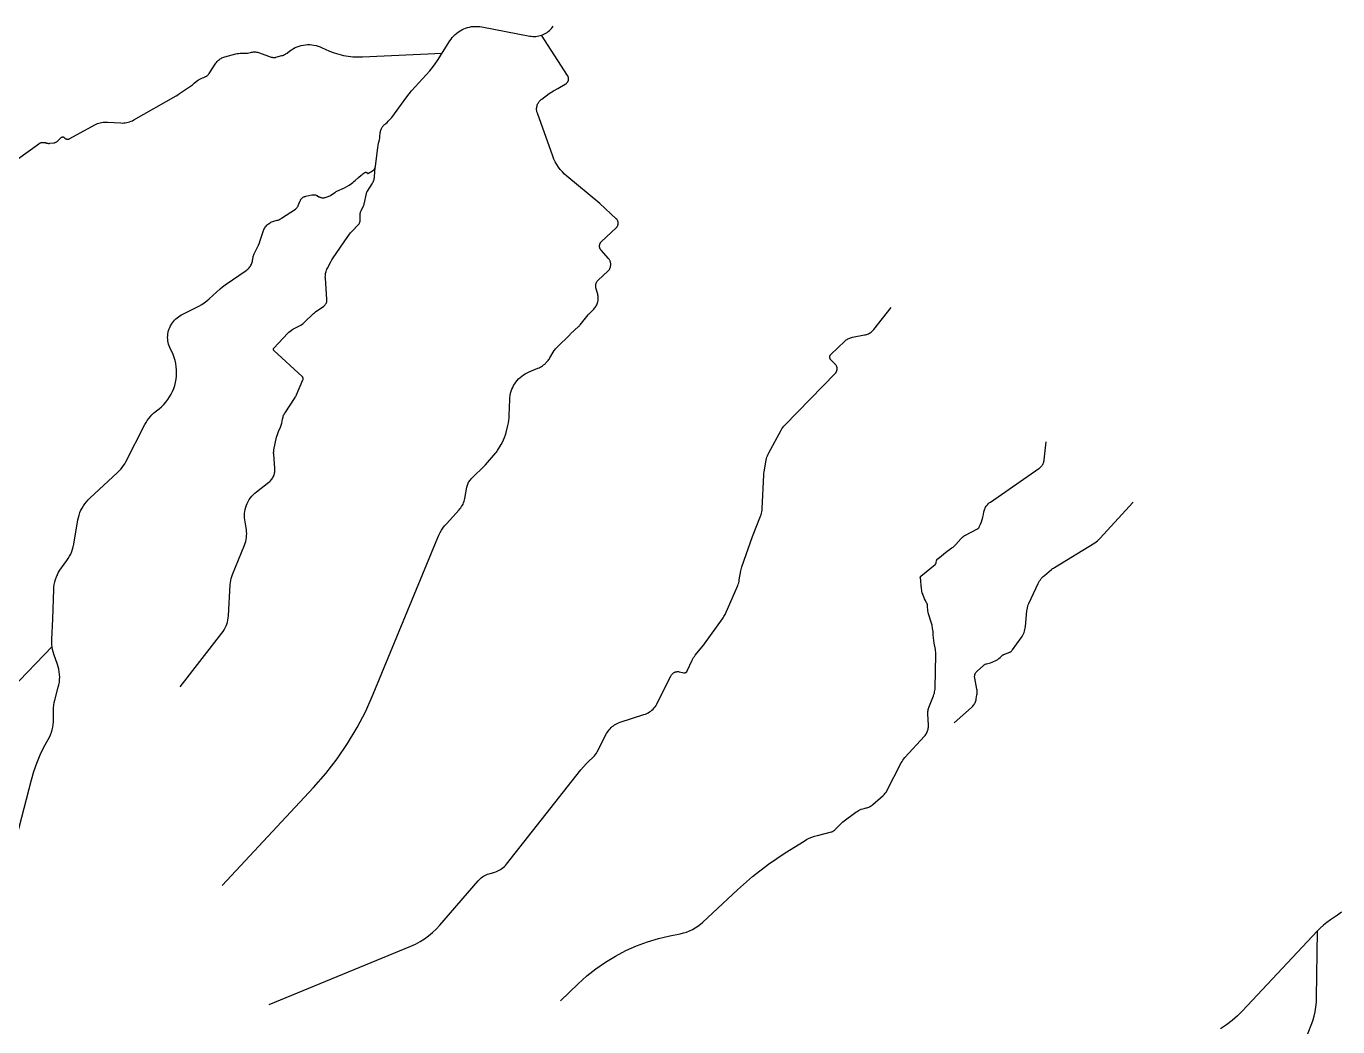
# Model space of a CAD drawing. Extents: x 473934 to 509948, y 2633682 to 2676856.
# Drawn here: x 493827 to 502331, y 2657195 to 2663682 of the extents above; entities that cross this region are included whole.
import ezdxf

# ---------------------------------------------------------------- set-up
doc = ezdxf.new("R2010")
doc.units = 0
for name, color, linetype in [('CH_SHA-CH1-FP', 3, 'CONTINUOUS'), ('CH_SHA-CH12-SS', 7, 'CONTINUOUS'), ('CH_SHA-CH14-SS', 2, 'CONTINUOUS'), ('CH_SHA-CH15-SS', 3, 'CONTINUOUS'), ('CH_SHA-CH16-SS', 4, 'CONTINUOUS'), ('CH_SHA-CH19-SS', 7, 'CONTINUOUS'), ('CH_SHA-CH20-SS', 1, 'CONTINUOUS'), ('CH_SHA-CH3-SM', 5, 'CONTINUOUS'), ('CH_SHA-CH5-SM', 7, 'CONTINUOUS'), ('CH_SHA-CH6-SM', 1, 'CONTINUOUS')]:
    doc.layers.add(name, color=color, linetype=linetype)

msp = doc.modelspace()

# ---------------------------------------------------------------- linework, layer by layer
at = {"layer": 'CH_SHA-CH1-FP'}
msp.add_lwpolyline([(502356.232, 2657937.479), (502330.348, 2657918.959), (502284.34, 2657888.205), (502284.34, 2657888.205), (502260.993, 2657871.612), (502238.634, 2657853.709), (502217.338, 2657834.556), (502197.172, 2657814.214), (501714.482, 2657298.561), (501714.482, 2657298.561), (501681.393, 2657265.499), (501646.17, 2657234.721), (501608.971, 2657206.364), (501569.96, 2657180.555)], dxfattribs=at)
at = {"layer": 'CH_SHA-CH12-SS'}
msp.add_lwpolyline([(493729.626, 2659384.02), (493994.499, 2659660.658)], dxfattribs=at)
at = {"layer": 'CH_SHA-CH14-SS'}
msp.add_lwpolyline([(494825.047, 2659399.163), (495096.071, 2659746.955), (495096.071, 2659746.955), (495103.97, 2659757.825), (495111.121, 2659769.201), (495117.491, 2659781.032), (495123.054, 2659793.263), (495127.782, 2659805.841), (495131.655, 2659818.707), (495134.655, 2659831.805), (495136.769, 2659845.075), (495137.988, 2659858.456), (495149.675, 2660062.558), (495149.675, 2660062.558), (495150.863, 2660075.702), (495152.916, 2660088.739), (495155.825, 2660101.613), (495159.576, 2660114.266), (495164.154, 2660126.645), (495241.94, 2660317.397), (495241.94, 2660317.397), (495246.392, 2660329.398), (495250.067, 2660341.659), (495252.95, 2660354.13), (495255.029, 2660366.76), (495256.296, 2660379.498), (495256.746, 2660392.29), (495256.376, 2660405.085), (495255.189, 2660417.83), (495253.189, 2660430.473), (495246.079, 2660467.662), (495246.079, 2660467.662), (495243.967, 2660481.21), (495242.789, 2660494.87), (495242.55, 2660508.58), (495243.25, 2660522.273), (495244.887, 2660535.886), (495247.452, 2660549.356), (495250.935, 2660562.617), (495255.318, 2660575.609), (495260.581, 2660588.27), (495266.699, 2660600.541), (495273.643, 2660612.364), (495281.382, 2660623.683), (495289.877, 2660634.445), (495299.09, 2660644.6), (495308.977, 2660654.1), (495319.492, 2660662.9), (495401.079, 2660726.558), (495401.079, 2660726.558), (495406.141, 2660730.783), (495410.913, 2660735.332), (495415.375, 2660740.185), (495419.507, 2660745.322), (495423.292, 2660750.72), (495426.713, 2660756.356), (495429.755, 2660762.205), (495432.405, 2660768.242), (495434.652, 2660774.44), (495436.485, 2660780.773), (495437.897, 2660787.212), (495438.882, 2660793.731), (495439.435, 2660800.301), (495439.554, 2660806.893), (495439.238, 2660813.478), (495431.631, 2660907.332), (495431.631, 2660907.332), (495431.329, 2660913.168), (495431.369, 2660919.013), (495431.75, 2660924.845), (495432.471, 2660930.645), (495433.53, 2660936.393), (495450.714, 2661016.462), (495450.714, 2661016.462), (495453.859, 2661029.097), (495457.819, 2661041.5), (495462.579, 2661053.62), (495475.036, 2661082.538), (495475.036, 2661082.538), (495479.963, 2661095.134), (495484.028, 2661108.033), (495487.213, 2661121.178), (495489.501, 2661134.509), (495489.501, 2661134.509), (495490.574, 2661140.828), (495492.05, 2661147.066), (495493.923, 2661153.196), (495496.184, 2661159.194), (495498.826, 2661165.035), (495501.836, 2661170.694), (495505.202, 2661176.149), (495570.808, 2661275.209), (495570.808, 2661275.209), (495573.992, 2661280.346), (495576.859, 2661285.667), (495579.4, 2661291.151), (495620.914, 2661388.358), (495620.914, 2661388.358), (495621.408, 2661389.632), (495621.813, 2661390.937), (495622.128, 2661392.267), (495622.352, 2661393.615), (495622.483, 2661394.975), (495622.521, 2661396.341), (495622.465, 2661397.706), (495622.317, 2661399.065), (495622.076, 2661400.41), (495621.744, 2661401.735), (495621.322, 2661403.035), (495620.812, 2661404.303), (495620.217, 2661405.533), (495619.54, 2661406.719), (495618.782, 2661407.857), (495617.949, 2661408.94), (495617.044, 2661409.964), (495616.072, 2661410.923), (495432.534, 2661579.988), (495432.534, 2661579.988), (495432.045, 2661580.471), (495431.59, 2661580.986), (495431.171, 2661581.531), (495430.792, 2661582.104), (495430.452, 2661582.701), (495430.154, 2661583.32), (495429.899, 2661583.959), (495429.689, 2661584.613), (495429.524, 2661585.28), (495429.406, 2661585.957), (495429.334, 2661586.641), (495429.309, 2661587.327), (495429.332, 2661588.014), (495429.401, 2661588.698), (495429.518, 2661589.375), (495429.68, 2661590.043), (495429.889, 2661590.698), (495430.141, 2661591.337), (495430.437, 2661591.957), (495430.775, 2661592.556), (495431.153, 2661593.13), (495431.57, 2661593.676), (495432.023, 2661594.193), (495523.109, 2661691.081), (495523.109, 2661691.081), (495530.394, 2661698.318), (495538.157, 2661705.039), (495546.362, 2661711.213), (495554.97, 2661716.811), (495563.941, 2661721.807), (495599.612, 2661740.103), (495599.612, 2661740.103), (495607.609, 2661744.517), (495615.322, 2661749.41), (495622.723, 2661754.763), (495629.785, 2661760.557), (495636.481, 2661766.769), (495683.824, 2661813.458), (495683.824, 2661813.458), (495689.817, 2661819.053), (495696.107, 2661824.313), (495702.674, 2661829.221), (495756.017, 2661866.856), (495756.017, 2661866.856), (495758.757, 2661868.935), (495761.348, 2661871.197), (495763.778, 2661873.631), (495766.035, 2661876.227), (495768.107, 2661878.972), (495769.986, 2661881.853), (495771.663, 2661884.857), (495773.129, 2661887.968), (495774.377, 2661891.173), (495775.403, 2661894.456), (495776.2, 2661897.802), (495776.765, 2661901.195), (495777.096, 2661904.619), (495777.19, 2661908.057), (495777.048, 2661911.494), (495766.725, 2662047.564), (495766.725, 2662047.564), (495766.391, 2662055.116), (495766.533, 2662062.675), (495767.15, 2662070.21), (495768.242, 2662077.691), (495769.801, 2662085.089), (495771.824, 2662092.374), (495774.302, 2662099.516), (495777.224, 2662106.489), (495780.579, 2662113.264), (495802.111, 2662153.496), (495802.111, 2662153.496), (495809.717, 2662166.873), (495818, 2662179.842), (495907.402, 2662312.222), (495907.402, 2662312.222), (495918.165, 2662327.15), (495929.822, 2662341.39), (495942.331, 2662354.889), (495978.24, 2662391.329), (495978.24, 2662391.329), (495980.439, 2662393.71), (495982.479, 2662396.228), (495984.351, 2662398.874), (495986.048, 2662401.634), (495987.563, 2662404.499), (495988.889, 2662407.456), (495990.02, 2662410.493), (495990.953, 2662413.597), (495991.682, 2662416.754), (495992.205, 2662419.952), (495992.521, 2662423.178), (495992.626, 2662426.417), (495992.631, 2662462.892), (495992.631, 2662462.892), (495992.741, 2662466.202), (495993.07, 2662469.497), (495993.617, 2662472.763), (495994.378, 2662475.986), (495995.351, 2662479.151), (495996.532, 2662482.245), (495997.914, 2662485.255), (496014.001, 2662517.412), (496014.001, 2662517.412), (496015.32, 2662520.27), (496016.457, 2662523.205), (496017.406, 2662526.207), (496018.165, 2662529.262), (496032.621, 2662596.435), (496032.621, 2662596.435), (496033.329, 2662599.306), (496034.205, 2662602.131), (496035.246, 2662604.898), (496036.449, 2662607.599), (496037.809, 2662610.225), (496039.323, 2662612.765), (496069.833, 2662660.696), (496069.833, 2662660.696), (496072.965, 2662665.966), (496075.768, 2662671.417), (496078.231, 2662677.03), (496080.346, 2662682.783), (496082.105, 2662688.656), (496083.501, 2662694.624), (496084.528, 2662700.667), (496085.183, 2662706.762), (496089.735, 2662766.233)], dxfattribs=at)
at = {"layer": 'CH_SHA-CH15-SS'}
msp.add_lwpolyline([(495097.179, 2658111.631), (495689.323, 2658745.834), (495689.323, 2658745.834), (495768.818, 2658836.288), (495842.725, 2658931.361), (495910.776, 2659030.71), (495972.725, 2659133.975), (496028.346, 2659240.781), (496077.439, 2659350.741), (496494.906, 2660366.923), (496494.906, 2660366.923), (496502.076, 2660383.017), (496510.18, 2660398.661), (496519.187, 2660413.803), (496529.068, 2660428.39), (496539.788, 2660442.372), (496551.31, 2660455.7), (496633.462, 2660545.272), (496633.462, 2660545.272), (496639.568, 2660552.36), (496645.219, 2660559.816), (496650.395, 2660567.609), (496655.075, 2660575.709), (496659.241, 2660584.086), (496662.877, 2660592.706), (496665.968, 2660601.536), (496668.503, 2660610.541), (496670.471, 2660619.687), (496684.023, 2660693.821), (496684.023, 2660693.821), (496685.457, 2660700.4), (496687.329, 2660706.868), (496689.633, 2660713.196), (496692.358, 2660719.354), (496695.49, 2660725.315), (496699.017, 2660731.051), (496702.922, 2660736.537), (496707.187, 2660741.748), (496711.794, 2660746.66), (496804.557, 2660839.132), (496872.325, 2660915.933), (496872.325, 2660915.933), (496876.309, 2660920.742), (496879.984, 2660925.79), (496883.337, 2660931.057), (496906.072, 2660969.361), (496906.072, 2660969.361), (496914.402, 2660984.357), (496921.861, 2660999.804), (496928.425, 2661015.652), (496934.073, 2661031.85), (496938.785, 2661048.344), (496950.252, 2661093.306), (496950.252, 2661093.306), (496953.875, 2661109.331), (496956.615, 2661125.531), (496958.463, 2661141.857), (496959.416, 2661158.259), (496962.577, 2661261.471), (496962.577, 2661261.471), (496963.453, 2661275.026), (496965.248, 2661288.491), (496967.953, 2661301.803), (496971.555, 2661314.901), (496976.038, 2661327.724), (496981.381, 2661340.213), (496987.559, 2661352.311), (496994.544, 2661363.961), (497002.305, 2661375.11), (497010.804, 2661385.707), (497020.002, 2661395.703), (497029.858, 2661405.051), (497040.326, 2661413.708), (497051.357, 2661421.635), (497062.901, 2661428.795), (497074.905, 2661435.154), (497087.312, 2661440.684), (497144.949, 2661464.061), (497144.949, 2661464.061), (497152.857, 2661467.537), (497160.551, 2661471.462), (497168.007, 2661475.824), (497175.2, 2661480.608), (497182.105, 2661485.798), (497185.186, 2661488.255), (497185.186, 2661488.255), (497189.411, 2661491.82), (497193.432, 2661495.613), (497197.237, 2661499.622), (497211.151, 2661515.119), (497211.151, 2661515.119), (497215.391, 2661520.166), (497219.289, 2661525.482), (497222.829, 2661531.043), (497251.089, 2661578.852), (497251.089, 2661578.852), (497254.564, 2661584.318), (497258.385, 2661589.547), (497262.537, 2661594.518), (497267.002, 2661599.21), (497353.089, 2661684.003), (497353.089, 2661684.003), (497355.645, 2661686.433), (497407.951, 2661734.438), (497407.951, 2661734.438), (497411.633, 2661737.995), (497415.128, 2661741.736), (497418.427, 2661745.651), (497469.873, 2661809.971), (497469.873, 2661809.971), (497473.443, 2661814.19), (497477.241, 2661818.206), (497506.762, 2661847.738), (497506.762, 2661847.738), (497511.52, 2661852.842), (497515.91, 2661858.266), (497519.911, 2661863.982), (497523.504, 2661869.963), (497526.671, 2661876.18), (497529.397, 2661882.604), (497531.669, 2661889.201), (497533.474, 2661895.941), (497534.806, 2661902.79), (497535.656, 2661909.716), (497536.022, 2661916.684), (497535.901, 2661923.66), (497535.293, 2661930.611), (497534.202, 2661937.503), (497532.634, 2661944.302), (497521.457, 2661986.041), (497521.457, 2661986.041), (497520.69, 2661989.352), (497520.149, 2661992.706), (497519.838, 2661996.09), (497519.758, 2661999.487), (497519.908, 2662002.882), (497520.288, 2662006.258), (497520.897, 2662009.601), (497521.732, 2662012.895), (497522.788, 2662016.125), (497524.062, 2662019.275), (497525.546, 2662022.332), (497527.234, 2662025.281), (497529.119, 2662028.108), (497531.192, 2662030.801), (497533.443, 2662033.346), (497535.861, 2662035.733), (497597.874, 2662092.914), (497597.874, 2662092.914), (497600.759, 2662095.76), (497603.445, 2662098.794), (497605.919, 2662102.002), (497608.172, 2662105.371), (497610.193, 2662108.883), (497611.971, 2662112.524), (497613.5, 2662116.277), (497614.772, 2662120.124), (497615.781, 2662124.048), (497616.524, 2662128.032), (497616.995, 2662132.056), (497617.194, 2662136.104), (497617.12, 2662140.155), (497616.772, 2662144.192), (497616.152, 2662148.196), (497615.263, 2662152.15), (497614.11, 2662156.034), (497612.697, 2662159.832), (497611.031, 2662163.526), (497609.12, 2662167.099), (497606.971, 2662170.535), (497604.596, 2662173.817), (497602.004, 2662176.933), (497554.557, 2662230.2), (497554.557, 2662230.2), (497552.838, 2662232.266), (497551.261, 2662234.443), (497549.834, 2662236.721), (497548.563, 2662239.09), (497547.454, 2662241.539), (497546.512, 2662244.057), (497545.741, 2662246.632), (497545.145, 2662249.254), (497544.727, 2662251.909), (497544.488, 2662254.587), (497544.429, 2662257.274), (497544.551, 2662259.96), (497544.853, 2662262.631), (497545.333, 2662265.276), (497545.99, 2662267.883), (497546.821, 2662270.439), (497547.822, 2662272.934), (497548.988, 2662275.356), (497550.314, 2662277.695), (497551.794, 2662279.939), (497553.422, 2662282.079), (497555.189, 2662284.104), (497557.089, 2662286.006), (497652.738, 2662375.55), (497652.738, 2662375.55), (497654.668, 2662377.484), (497656.46, 2662379.544), (497658.108, 2662381.723), (497659.603, 2662384.009), (497660.939, 2662386.391), (497662.109, 2662388.86), (497663.108, 2662391.402), (497663.932, 2662394.006), (497664.575, 2662396.661), (497665.036, 2662399.354), (497665.312, 2662402.071), (497665.401, 2662404.801), (497665.305, 2662407.531), (497665.022, 2662410.248), (497664.554, 2662412.939), (497663.904, 2662415.592), (497663.075, 2662418.195), (497662.069, 2662420.734), (497660.893, 2662423.2), (497659.551, 2662425.579), (497658.05, 2662427.861), (497656.397, 2662430.035), (497654.599, 2662432.092), (497652.665, 2662434.02), (497545.935, 2662533.433), (497332.376, 2662710.142), (497332.376, 2662710.142), (497317.398, 2662723.401), (497303.336, 2662737.629), (497290.255, 2662752.763), (497278.21, 2662768.735), (497267.257, 2662785.474), (497257.444, 2662802.906), (497248.814, 2662820.953), (497241.406, 2662839.535), (497141.253, 2663117.351), (497141.253, 2663117.351), (497139.583, 2663122.531), (497138.268, 2663127.812), (497137.316, 2663133.171), (497136.73, 2663138.581), (497136.514, 2663144.019), (497136.667, 2663149.46), (497137.191, 2663154.877), (497138.081, 2663160.246), (497139.334, 2663165.542), (497140.945, 2663170.741), (497142.905, 2663175.818), (497145.206, 2663180.75), (497147.837, 2663185.514), (497150.785, 2663190.088), (497154.038, 2663194.452), (497157.58, 2663198.584), (497161.395, 2663202.465), (497165.465, 2663206.079), (497169.771, 2663209.407), (497218.873, 2663244.757), (497218.873, 2663244.757), (497245.422, 2663262.609), (497273.057, 2663278.727), (497322.497, 2663305.479), (497322.497, 2663305.479), (497324.864, 2663306.867), (497327.13, 2663308.413), (497329.285, 2663310.112), (497331.319, 2663311.954), (497333.221, 2663313.931), (497334.983, 2663316.034), (497336.597, 2663318.253), (497338.055, 2663320.578), (497339.35, 2663322.996), (497340.477, 2663325.498), (497341.429, 2663328.072), (497342.203, 2663330.704), (497342.794, 2663333.383), (497343.2, 2663336.097), (497343.419, 2663338.832), (497343.451, 2663341.575), (497343.294, 2663344.315), (497342.949, 2663347.037), (497342.419, 2663349.729), (497341.706, 2663352.378), (497340.812, 2663354.973), (497339.743, 2663357.499), (497338.503, 2663359.947), (497337.099, 2663362.304), (497168.775, 2663623.887)], dxfattribs=at)
at = {"layer": 'CH_SHA-CH16-SS'}
msp.add_lwpolyline([(495401.979, 2657338.16), (496320.591, 2657717.423), (496320.591, 2657717.423), (496351.012, 2657731.189), (496380.446, 2657746.955), (496408.763, 2657764.65), (496435.835, 2657784.196), (496461.542, 2657805.505), (496485.77, 2657828.482), (496508.41, 2657853.025), (496756.514, 2658140.691), (496756.514, 2658140.691), (496763.005, 2658147.747), (496769.933, 2658154.375), (496777.271, 2658160.546), (496784.988, 2658166.236), (496793.052, 2658171.422), (496801.432, 2658176.081), (496810.092, 2658180.196), (496818.997, 2658183.749), (496828.111, 2658186.726), (496865.526, 2658197.636), (496865.526, 2658197.636), (496875.326, 2658200.863), (496884.88, 2658204.756), (496894.144, 2658209.297), (496903.074, 2658214.464), (496911.628, 2658220.232), (496919.765, 2658226.575), (496927.447, 2658233.462), (496934.637, 2658240.861), (496941.302, 2658248.736), (497424.07, 2658860.713), (497424.07, 2658860.713), (497440.657, 2658880.654), (497458.256, 2658899.707), (497476.819, 2658917.822), (497497.937, 2658937.386), (497497.937, 2658937.386), (497505.197, 2658944.587), (497511.949, 2658952.267), (497518.163, 2658960.388), (497523.809, 2658968.914), (497528.861, 2658977.804), (497590.528, 2659095.5), (497590.528, 2659095.5), (497595.309, 2659103.948), (497600.627, 2659112.069), (497606.458, 2659119.829), (497612.779, 2659127.195), (497619.563, 2659134.137), (497626.783, 2659140.626), (497634.406, 2659146.635), (497642.403, 2659152.138), (497650.738, 2659157.112), (497659.378, 2659161.536), (497668.286, 2659165.393), (497677.425, 2659168.665), (497832.315, 2659218.534), (497832.315, 2659218.534), (497841.706, 2659221.906), (497850.851, 2659225.894), (497859.711, 2659230.482), (497868.246, 2659235.649), (497876.419, 2659241.371), (497884.193, 2659247.625), (497891.535, 2659254.381), (497898.411, 2659261.61), (497904.791, 2659269.281), (497910.648, 2659277.358), (497915.954, 2659285.807), (498007.696, 2659469.873), (498007.696, 2659469.873), (498009.273, 2659472.791), (498011.04, 2659475.598), (498012.989, 2659478.281), (498015.112, 2659480.829), (498017.399, 2659483.231), (498019.841, 2659485.476), (498022.425, 2659487.554), (498025.142, 2659489.456), (498027.979, 2659491.174), (498030.924, 2659492.7), (498033.963, 2659494.028), (498037.084, 2659495.151), (498040.272, 2659496.065), (498043.514, 2659496.765), (498046.795, 2659497.249), (498050.101, 2659497.514), (498053.417, 2659497.56), (498056.729, 2659497.385), (498060.022, 2659496.992), (498063.282, 2659496.381), (498090.919, 2659490.245), (498090.919, 2659490.245), (498092.255, 2659489.996), (498093.604, 2659489.838), (498094.961, 2659489.772), (498096.319, 2659489.798), (498097.672, 2659489.917), (498099.014, 2659490.127), (498100.339, 2659490.427), (498101.64, 2659490.817), (498102.912, 2659491.294), (498104.148, 2659491.856), (498105.344, 2659492.501), (498106.492, 2659493.226), (498107.589, 2659494.027), (498108.63, 2659494.901), (498109.608, 2659495.843), (498110.52, 2659496.85), (498111.362, 2659497.916), (498112.13, 2659499.036), (498112.819, 2659500.207), (498113.428, 2659501.421), (498145.763, 2659571.807), (498145.763, 2659571.807), (498149.942, 2659580.201), (498154.637, 2659588.318), (498159.83, 2659596.126), (498165.501, 2659603.594), (498220.249, 2659671.195), (498220.249, 2659671.195), (498225.349, 2659677.866), (498342.578, 2659840.438), (498342.578, 2659840.438), (498347.084, 2659847.052), (498351.231, 2659853.896), (498355.007, 2659860.952), (498358.401, 2659868.199), (498440.167, 2660055.654), (498440.167, 2660055.654), (498443.702, 2660064.519), (498446.667, 2660073.59), (498449.048, 2660082.831), (498450.838, 2660092.205), (498460.152, 2660151.124), (498460.152, 2660151.124), (498461.838, 2660160.038), (498464.061, 2660168.833), (498466.811, 2660177.477), (498535.618, 2660373.087), (498588.678, 2660505.182), (498588.678, 2660505.182), (498592.097, 2660514.592), (498594.882, 2660524.21), (498597.018, 2660533.992), (498598.498, 2660543.894), (498599.313, 2660553.873), (498609.922, 2660774.072), (498609.922, 2660774.072), (498610.676, 2660783.508), (498612.023, 2660792.877), (498625.475, 2660869.238), (498625.475, 2660869.238), (498627.475, 2660878.769), (498630.089, 2660888.15), (498633.306, 2660897.341), (498637.113, 2660906.304), (498641.493, 2660915.001), (498722.371, 2661063.389), (498722.371, 2661063.389), (498727.548, 2661072.164), (498733.309, 2661080.568), (498739.627, 2661088.562), (498746.474, 2661096.108), (499073.964, 2661433.309), (499073.964, 2661433.309), (499075.783, 2661435.314), (499077.462, 2661437.436), (499078.994, 2661439.668), (499080.371, 2661441.997), (499081.588, 2661444.415), (499082.639, 2661446.909), (499083.518, 2661449.469), (499084.222, 2661452.083), (499084.748, 2661454.738), (499085.093, 2661457.422), (499085.256, 2661460.124), (499085.236, 2661462.83), (499085.032, 2661465.529), (499084.647, 2661468.208), (499084.081, 2661470.855), (499083.338, 2661473.457), (499082.421, 2661476.004), (499081.333, 2661478.482), (499080.08, 2661480.881), (499078.668, 2661483.19), (499077.103, 2661485.398), (499075.392, 2661487.496), (499073.543, 2661489.472), (499044.537, 2661518.457), (499044.537, 2661518.457), (499043.354, 2661519.724), (499042.262, 2661521.07), (499041.265, 2661522.488), (499040.37, 2661523.972), (499039.579, 2661525.514), (499038.897, 2661527.107), (499038.327, 2661528.744), (499037.872, 2661530.417), (499037.534, 2661532.116), (499037.314, 2661533.836), (499037.214, 2661535.566), (499037.234, 2661537.299), (499037.375, 2661539.027), (499037.634, 2661540.74), (499038.012, 2661542.432), (499038.506, 2661544.093), (499039.114, 2661545.716), (499039.833, 2661547.293), (499040.659, 2661548.817), (499041.589, 2661550.279), (499042.618, 2661551.674), (499043.742, 2661552.994), (499044.954, 2661554.233), (499134.396, 2661639.536), (499134.396, 2661639.536), (499139.187, 2661643.819), (499144.243, 2661647.786), (499149.543, 2661651.42), (499155.066, 2661654.707), (499160.788, 2661657.631), (499166.686, 2661660.182), (499172.736, 2661662.349), (499178.913, 2661664.123), (499185.191, 2661665.496), (499263.627, 2661680.032), (499263.627, 2661680.032), (499270.034, 2661681.438), (499276.335, 2661683.261), (499282.503, 2661685.494), (499288.511, 2661688.125), (499294.334, 2661691.146), (499299.946, 2661694.541), (499305.324, 2661698.297), (499310.444, 2661702.397), (499315.284, 2661706.825), (499319.823, 2661711.56), (499324.042, 2661716.582), (499435.986, 2661859.081)], dxfattribs=at)
at = {"layer": 'CH_SHA-CH19-SS'}
msp.add_lwpolyline([(499844.235, 2659164.213), (499955.652, 2659264.437), (499955.652, 2659264.437), (499960.389, 2659268.989), (499964.817, 2659273.842), (499968.917, 2659278.974), (499972.671, 2659284.365), (499976.063, 2659289.991), (499979.078, 2659295.828), (499981.704, 2659301.85), (499983.928, 2659308.031), (499985.742, 2659314.345), (499987.137, 2659320.764), (499991.792, 2659346.171), (499991.792, 2659346.171), (499992.731, 2659352.399), (499993.276, 2659358.674), (499993.426, 2659364.971), (499993.178, 2659371.265), (499992.535, 2659377.531), (499991.498, 2659383.744), (499977.488, 2659454.013), (499977.488, 2659454.013), (499976.929, 2659457.43), (499976.608, 2659460.879), (499976.526, 2659464.341), (499976.684, 2659467.801), (499977.081, 2659471.241), (499977.716, 2659474.646), (499978.584, 2659477.999), (499979.683, 2659481.283), (499981.006, 2659484.484), (499982.548, 2659487.585), (499984.301, 2659490.572), (499986.256, 2659493.431), (499988.405, 2659496.147), (499990.736, 2659498.708), (499993.239, 2659501.102), (500033.739, 2659537.228), (500033.739, 2659537.228), (500036.284, 2659539.351), (500038.963, 2659541.3), (500041.766, 2659543.068), (500044.68, 2659544.646), (500047.692, 2659546.028), (500050.789, 2659547.207), (500053.958, 2659548.179), (500080.153, 2659555.27), (500080.153, 2659555.27), (500089.957, 2659558.287), (500099.532, 2659561.967), (500108.833, 2659566.294), (500117.817, 2659571.245), (500126.441, 2659576.799), (500134.665, 2659582.93), (500142.451, 2659589.608), (500154.894, 2659601.041), (500154.894, 2659601.041), (500157.504, 2659603.279), (500160.261, 2659605.332), (500163.153, 2659607.191), (500166.166, 2659608.846), (500169.286, 2659610.291), (500172.497, 2659611.518), (500198.432, 2659620.416), (500198.432, 2659620.416), (500201.634, 2659621.639), (500204.744, 2659623.078), (500207.749, 2659624.727), (500210.634, 2659626.578), (500213.385, 2659628.622), (500215.989, 2659630.85), (500218.435, 2659633.251), (500220.711, 2659635.814), (500222.805, 2659638.527), (500278.523, 2659716.044), (500278.523, 2659716.044), (500284.044, 2659724.286), (500289.007, 2659732.876), (500293.392, 2659741.774), (500297.18, 2659750.943), (500300.353, 2659760.343), (500302.897, 2659769.931), (500304.803, 2659779.667), (500306.06, 2659789.507), (500315.629, 2659890.965), (500315.629, 2659890.965), (500316.926, 2659901.048), (500318.903, 2659911.021), (500321.552, 2659920.837), (500324.859, 2659930.451), (500328.809, 2659939.818), (500388.428, 2660068.794), (500388.428, 2660068.794), (500392.703, 2660077.32), (500397.512, 2660085.557), (500402.834, 2660093.472), (500408.648, 2660101.032), (500414.931, 2660108.208), (500421.658, 2660114.97), (500428.8, 2660121.291), (500475.956, 2660160.419), (500475.956, 2660160.419), (500481.6, 2660164.878), (500487.451, 2660169.061), (500493.497, 2660172.959), (500755.928, 2660333.408), (500755.928, 2660333.408), (500764.576, 2660339.116), (500772.81, 2660345.406), (500780.59, 2660352.251), (500787.879, 2660359.615), (501005.706, 2660595.477)], dxfattribs=at)
at = {"layer": 'CH_SHA-CH20-SS'}
msp.add_lwpolyline([(502127.558, 2657126.758), (502158.654, 2657204.639), (502158.654, 2657204.639), (502169.119, 2657233.368), (502177.807, 2657262.683), (502184.688, 2657292.474), (502189.735, 2657322.63), (502192.929, 2657353.038), (502194.259, 2657383.585), (502199.86, 2657817.063)], dxfattribs=at)
at = {"layer": 'CH_SHA-CH3-SM'}
msp.add_lwpolyline([(493717.836, 2658244.801), (493860.15, 2658796.08), (493860.15, 2658796.08), (493875.932, 2658850.74), (493894.797, 2658904.414), (493916.684, 2658956.929), (493941.522, 2659008.114), (493969.231, 2659057.803), (493969.231, 2659057.803), (493977.448, 2659072.737), (493984.629, 2659088.195), (493990.739, 2659104.107), (493995.751, 2659120.399), (493999.642, 2659136.994), (494002.392, 2659153.816), (494003.99, 2659170.785), (494004.428, 2659187.825), (494003.943, 2659245.465), (494003.943, 2659245.465), (494004.387, 2659262.605), (494006.005, 2659279.674), (494008.788, 2659296.592), (494012.725, 2659313.279), (494035.158, 2659395.621), (494035.158, 2659395.621), (494039.028, 2659411.978), (494041.791, 2659428.559), (494043.433, 2659445.288), (494043.947, 2659462.089), (494043.331, 2659478.887), (494041.588, 2659495.606), (494038.725, 2659512.17), (494034.756, 2659528.503), (494029.698, 2659544.534), (494006.64, 2659609.868), (494006.64, 2659609.868), (494001.751, 2659625.295), (493997.87, 2659641.007), (493995.014, 2659656.937), (493993.195, 2659673.018), (493992.42, 2659689.183), (493992.692, 2659705.364), (493999.332, 2659840.197), (494005.808, 2660029.057), (494005.808, 2660029.057), (494006.945, 2660045.785), (494009.2, 2660062.4), (494012.563, 2660078.827), (494017.021, 2660094.991), (494022.551, 2660110.82), (494029.131, 2660126.242), (494036.729, 2660141.189), (494045.312, 2660155.593), (494054.842, 2660169.389), (494090.075, 2660216.908), (494090.075, 2660216.908), (494099.574, 2660230.657), (494108.134, 2660245.01), (494115.715, 2660259.903), (494122.284, 2660275.269), (494127.813, 2660291.04), (494132.275, 2660307.144), (494135.651, 2660323.511), (494162.619, 2660480.605), (494162.619, 2660480.605), (494165.929, 2660496.697), (494170.289, 2660512.537), (494175.679, 2660528.056), (494182.078, 2660543.188), (494189.456, 2660557.866), (494197.783, 2660572.029), (494207.022, 2660585.613), (494217.133, 2660598.562), (494228.073, 2660610.819), (494239.794, 2660622.331), (494419.823, 2660787.879), (494419.823, 2660787.879), (494430.411, 2660798.21), (494440.37, 2660809.149), (494449.664, 2660820.658), (494458.261, 2660832.697), (494466.131, 2660845.223), (494473.247, 2660858.192), (494596.68, 2661099.876), (494596.68, 2661099.876), (494604.037, 2661113.256), (494612.197, 2661126.162), (494621.13, 2661138.546), (494630.802, 2661150.361), (494641.177, 2661161.564), (494652.217, 2661172.112), (494663.88, 2661181.967), (494688.896, 2661201.826), (494688.896, 2661201.826), (494704.513, 2661215.119), (494719.185, 2661229.448), (494732.844, 2661244.746), (494745.426, 2661260.942), (494756.871, 2661277.959), (494767.128, 2661295.719), (494776.147, 2661314.137), (494783.887, 2661333.129), (494790.311, 2661352.605), (494795.39, 2661372.475), (494799.099, 2661392.645), (494801.421, 2661413.022), (494802.346, 2661433.509), (494801.869, 2661454.012), (494799.992, 2661474.435), (494796.724, 2661494.681), (494792.081, 2661514.657), (494786.084, 2661534.269), (494778.76, 2661553.425), (494770.146, 2661572.036), (494761.856, 2661588.45), (494761.856, 2661588.45), (494757.141, 2661598.631), (494753.128, 2661609.109), (494749.838, 2661619.836), (494747.284, 2661630.761), (494745.478, 2661641.835), (494744.429, 2661653.006), (494744.141, 2661664.222), (494744.617, 2661675.432), (494745.853, 2661686.584), (494747.845, 2661697.626), (494750.582, 2661708.507), (494754.052, 2661719.177), (494758.239, 2661729.586), (494763.125, 2661739.687), (494768.685, 2661749.432), (494774.895, 2661758.777), (494781.725, 2661767.678), (494789.145, 2661776.095), (494797.119, 2661783.988), (494805.611, 2661791.32), (494814.583, 2661798.059), (494823.991, 2661804.172), (494833.793, 2661809.632), (494947.307, 2661867.893), (494947.307, 2661867.893), (494964.815, 2661877.632), (494981.635, 2661888.517), (494997.691, 2661900.501), (495012.911, 2661913.529), (495084.497, 2661979.075), (495084.497, 2661979.075), (495100.413, 2661992.658), (495117.238, 2662005.1), (495252.945, 2662098.31), (495252.945, 2662098.31), (495258.342, 2662102.29), (495263.461, 2662106.623), (495268.277, 2662111.289), (495272.77, 2662116.267), (495276.919, 2662121.536), (495280.706, 2662127.07), (495284.114, 2662132.846), (495287.126, 2662138.838), (495289.73, 2662145.018), (495291.915, 2662151.358), (495293.669, 2662157.831), (495294.985, 2662164.406), (495295.858, 2662171.055), (495295.858, 2662171.055), (495296.636, 2662177.116), (495297.782, 2662183.119), (495299.292, 2662189.04), (495301.162, 2662194.858), (495303.383, 2662200.551), (495305.948, 2662206.097), (495327.201, 2662248.599), (495327.201, 2662248.599), (495333.906, 2662262.942), (495339.846, 2662277.619), (495345.002, 2662292.588), (495363.5, 2662351.273), (495363.5, 2662351.273), (495365.718, 2662357.569), (495368.351, 2662363.702), (495371.387, 2662369.647), (495374.814, 2662375.375), (495378.614, 2662380.862), (495382.772, 2662386.084), (495387.27, 2662391.016), (495392.086, 2662395.637), (495397.2, 2662399.927), (495402.588, 2662403.866), (495408.228, 2662407.437), (495414.093, 2662410.623), (495420.157, 2662413.412), (495426.394, 2662415.789), (495432.776, 2662417.745), (495453.749, 2662423.415), (495453.749, 2662423.415), (495459.903, 2662425.294), (495465.924, 2662427.564), (495471.786, 2662430.216), (495477.465, 2662433.24), (495482.938, 2662436.623), (495572.131, 2662495.803), (495572.131, 2662495.803), (495574.844, 2662497.736), (495577.422, 2662499.846), (495579.854, 2662502.123), (495582.129, 2662504.557), (495584.237, 2662507.136), (495586.169, 2662509.851), (495587.915, 2662512.688), (495589.469, 2662515.635), (495590.823, 2662518.678), (495603.334, 2662549.535), (495603.334, 2662549.535), (495604.748, 2662552.701), (495606.377, 2662555.761), (495608.215, 2662558.701), (495610.251, 2662561.507), (495612.478, 2662564.164), (495614.883, 2662566.661), (495617.455, 2662568.985), (495620.182, 2662571.126), (495623.051, 2662573.072), (495626.048, 2662574.815), (495629.159, 2662576.346), (495632.368, 2662577.658), (495635.66, 2662578.744), (495639.02, 2662579.6), (495679.409, 2662588.405), (495679.409, 2662588.405), (495682.827, 2662589.027), (495686.28, 2662589.41), (495689.75, 2662589.552), (495693.223, 2662589.453), (495696.68, 2662589.113), (495700.105, 2662588.533), (495703.481, 2662587.718), (495706.793, 2662586.67), (495710.024, 2662585.394), (495713.159, 2662583.897), (495716.182, 2662582.187), (495725.014, 2662576.775), (495725.014, 2662576.775), (495727.822, 2662575.177), (495730.727, 2662573.764), (495733.718, 2662572.541), (495736.781, 2662571.514), (495739.904, 2662570.687), (495743.074, 2662570.063), (495746.278, 2662569.646), (495749.501, 2662569.436), (495752.732, 2662569.434), (495755.956, 2662569.642), (495759.16, 2662570.057), (495762.331, 2662570.678), (495765.455, 2662571.503), (495778.386, 2662575.368), (495778.386, 2662575.368), (495784.335, 2662577.352), (495790.149, 2662579.704), (495795.804, 2662582.417), (495801.277, 2662585.478), (495806.548, 2662588.877), (495828.483, 2662604.015), (495828.483, 2662604.015), (495832.857, 2662606.868), (495837.374, 2662609.489), (495842.022, 2662611.87), (495890.073, 2662634.926), (495890.073, 2662634.926), (495905.887, 2662643.1), (495921.19, 2662652.198), (495935.925, 2662662.188), (495944.702, 2662668.526), (495944.702, 2662668.526), (495952.314, 2662674.403), (495959.534, 2662680.756), (495982.095, 2662701.93), (495999.133, 2662716.541), (495999.133, 2662716.541), (496004.574, 2662720.99), (496010.218, 2662725.18), (496016.051, 2662729.101), (496023.122, 2662733.616), (496023.122, 2662733.616), (496023.703, 2662733.96), (496024.306, 2662734.264), (496024.929, 2662734.526), (496025.567, 2662734.746), (496026.219, 2662734.923), (496026.881, 2662735.055), (496027.551, 2662735.142), (496028.225, 2662735.184), (496028.901, 2662735.18), (496029.574, 2662735.13), (496030.243, 2662735.035), (496030.904, 2662734.895), (496031.553, 2662734.711), (496032.189, 2662734.484), (496032.808, 2662734.214), (496033.408, 2662733.902), (496033.985, 2662733.552), (496034.537, 2662733.163), (496035.062, 2662732.737), (496039.684, 2662728.723), (496039.684, 2662728.723), (496039.954, 2662728.504), (496040.238, 2662728.305), (496040.536, 2662728.125), (496040.846, 2662727.967), (496041.166, 2662727.831), (496041.494, 2662727.718), (496041.83, 2662727.627), (496042.171, 2662727.56), (496042.516, 2662727.517), (496042.863, 2662727.498), (496043.211, 2662727.504), (496043.557, 2662727.533), (496043.901, 2662727.586), (496044.239, 2662727.663), (496044.572, 2662727.764), (496044.897, 2662727.887), (496045.213, 2662728.033), (496045.518, 2662728.2), (496072.062, 2662743.983), (496072.062, 2662743.983), (496074.406, 2662745.49), (496076.64, 2662747.156), (496078.752, 2662748.973), (496080.732, 2662750.934), (496082.571, 2662753.027), (496084.26, 2662755.244), (496085.791, 2662757.572), (496087.155, 2662760.002), (496088.347, 2662762.52), (496089.361, 2662765.116), (496090.192, 2662767.776), (496090.836, 2662770.487), (496091.289, 2662773.236), (496107.054, 2662895.191), (496107.054, 2662895.191), (496109.25, 2662909.467), (496112.131, 2662923.621), (496115.689, 2662937.62), (496115.689, 2662937.62), (496117.944, 2662946.771), (496119.62, 2662956.045), (496120.71, 2662965.406), (496122.905, 2662991.321), (496122.905, 2662991.321), (496123.559, 2662996.796), (496124.589, 2663002.212), (496125.989, 2663007.545), (496127.754, 2663012.769), (496129.874, 2663017.858), (496132.34, 2663022.79), (496135.139, 2663027.54), (496138.259, 2663032.086), (496141.685, 2663036.406), (496145.4, 2663040.48), (496149.387, 2663044.288), (496153.627, 2663047.813), (496158.125, 2663051.298), (496158.125, 2663051.298), (496166.764, 2663058.385), (496174.994, 2663065.943), (496182.789, 2663073.95), (496190.124, 2663082.379), (496196.978, 2663091.205), (496293.968, 2663223.586), (496293.968, 2663223.586), (496309.163, 2663243.279), (496325.319, 2663262.191), (496443.061, 2663393.28), (496443.061, 2663393.28), (496461.284, 2663414.756), (496478.269, 2663437.223), (496493.962, 2663460.612), (496574.251, 2663587.882), (496574.251, 2663587.882), (496581.715, 2663598.885), (496589.893, 2663609.367), (496598.749, 2663619.283), (496608.245, 2663628.589), (496618.338, 2663637.243), (496628.984, 2663645.207), (496640.135, 2663652.447), (496651.742, 2663658.929), (496663.755, 2663664.627), (496676.12, 2663669.513), (496688.782, 2663673.567), (496701.685, 2663676.771), (496714.773, 2663679.111), (496727.987, 2663680.576), (496741.269, 2663681.159), (496754.561, 2663680.859), (496767.803, 2663679.677), (496780.938, 2663677.617), (497091.499, 2663618.28), (497091.499, 2663618.28), (497101.247, 2663616.748), (497111.075, 2663615.86), (497120.94, 2663615.621), (497130.799, 2663616.03), (497140.61, 2663617.087), (497150.33, 2663618.786), (497159.918, 2663621.121), (497169.331, 2663624.081), (497178.529, 2663627.654), (497187.473, 2663631.824), (497196.122, 2663636.573), (497204.441, 2663641.88), (497212.393, 2663647.723), (497219.944, 2663654.076), (497227.061, 2663660.911), (497233.712, 2663668.2), (497239.871, 2663675.91), (497244.337, 2663681.896)], dxfattribs=at)
at = {"layer": 'CH_SHA-CH5-SM'}
msp.add_lwpolyline([(493769.397, 2662819.834), (493908.057, 2662919.639), (493908.057, 2662919.639), (493910.851, 2662921.51), (493913.763, 2662923.19), (493916.782, 2662924.669), (493919.894, 2662925.943), (493923.084, 2662927.004), (493926.339, 2662927.849), (493929.642, 2662928.473), (493932.98, 2662928.874), (493936.338, 2662929.049), (493939.7, 2662928.999), (493943.051, 2662928.722), (493946.375, 2662928.221), (493949.659, 2662927.498), (493952.886, 2662926.556), (493956.043, 2662925.399), (493954.78, 2662925.911), (493954.78, 2662925.911), (493957.841, 2662924.785), (493960.969, 2662923.861), (493964.151, 2662923.144), (493967.373, 2662922.635), (493970.621, 2662922.337), (493973.881, 2662922.252), (493977.14, 2662922.38), (493980.384, 2662922.72), (494006.4, 2662926.306), (494006.4, 2662926.306), (494009.531, 2662926.84), (494012.622, 2662927.571), (494015.659, 2662928.497), (494018.632, 2662929.613), (494021.528, 2662930.917), (494024.336, 2662932.401), (494027.043, 2662934.061), (494029.64, 2662935.889), (494032.116, 2662937.879), (494034.46, 2662940.021), (494056.794, 2662961.776), (494056.794, 2662961.776), (494057.292, 2662962.229), (494057.819, 2662962.648), (494058.373, 2662963.03), (494058.952, 2662963.374), (494059.552, 2662963.679), (494060.172, 2662963.942), (494060.808, 2662964.163), (494061.457, 2662964.341), (494062.117, 2662964.475), (494062.784, 2662964.564), (494063.456, 2662964.608), (494064.13, 2662964.606), (494064.801, 2662964.559), (494065.468, 2662964.468), (494066.127, 2662964.331), (494066.776, 2662964.151), (494067.411, 2662963.927), (494068.03, 2662963.661), (494068.629, 2662963.354), (494069.206, 2662963.007), (494069.758, 2662962.622), (494070.284, 2662962.201), (494070.78, 2662961.746), (494074.425, 2662958.165), (494074.425, 2662958.165), (494075.913, 2662956.798), (494077.489, 2662955.535), (494079.148, 2662954.38), (494080.88, 2662953.34), (494082.678, 2662952.419), (494084.534, 2662951.621), (494086.439, 2662950.95), (494088.385, 2662950.408), (494090.364, 2662949.999), (494092.365, 2662949.723), (494094.381, 2662949.584), (494096.401, 2662949.58), (494098.417, 2662949.712), (494100.419, 2662949.979), (494102.399, 2662950.381), (494104.348, 2662950.915), (494106.256, 2662951.578), (494108.115, 2662952.369), (494109.917, 2662953.283), (494271.358, 2663042.152), (494271.358, 2663042.152), (494279.804, 2663046.459), (494288.505, 2663050.224), (494297.426, 2663053.432), (494306.532, 2663056.07), (494315.787, 2663058.127), (494325.153, 2663059.596), (494334.594, 2663060.47), (494344.07, 2663060.745), (494353.546, 2663060.422), (494440.053, 2663054.728), (494440.053, 2663054.728), (494449.782, 2663054.404), (494459.513, 2663054.712), (494469.202, 2663055.65), (494478.811, 2663057.215), (494488.297, 2663059.4), (494497.622, 2663062.196), (494506.746, 2663065.591), (494515.631, 2663069.57), (494524.239, 2663074.117), (494800.26, 2663231.598), (494800.26, 2663231.598), (494810.979, 2663238.013), (494821.423, 2663244.869), (494892.454, 2663293.649), (494892.454, 2663293.649), (494904.579, 2663302.429), (494916.252, 2663311.803), (494929.698, 2663323.165), (494929.698, 2663323.165), (494937.002, 2663328.957), (494944.652, 2663334.285), (494952.617, 2663339.127), (494960.868, 2663343.465), (494969.373, 2663347.282), (494978.098, 2663350.564), (494982.442, 2663352.045), (494982.442, 2663352.045), (494986.141, 2663353.444), (494989.739, 2663355.083), (494993.222, 2663356.957), (494996.574, 2663359.055), (494999.781, 2663361.37), (495002.827, 2663363.891), (495005.702, 2663366.607), (495008.391, 2663369.507), (495010.883, 2663372.577), (495013.168, 2663375.805), (495056.7, 2663441.827), (495056.7, 2663441.827), (495060.546, 2663447.258), (495064.744, 2663452.421), (495069.277, 2663457.293), (495074.124, 2663461.853), (495079.263, 2663466.081), (495084.672, 2663469.957), (495090.327, 2663473.465), (495096.203, 2663476.589), (495102.274, 2663479.315), (495108.512, 2663481.632), (495114.891, 2663483.529), (495187.061, 2663502.397), (495187.061, 2663502.397), (495195.726, 2663504.39), (495204.494, 2663505.866), (495213.335, 2663506.82), (495222.216, 2663507.249), (495231.107, 2663507.151), (495236.189, 2663506.944), (495236.189, 2663506.944), (495244.861, 2663506.841), (495253.525, 2663507.24), (495262.151, 2663508.14), (495270.712, 2663509.536), (495279.177, 2663511.424), (495281.918, 2663512.12), (495281.918, 2663512.12), (495288.364, 2663513.53), (495294.889, 2663514.513), (495301.464, 2663515.063), (495308.062, 2663515.178), (495314.652, 2663514.858), (495321.207, 2663514.104), (495327.699, 2663512.919), (495334.097, 2663511.308), (495340.376, 2663509.28), (495415.881, 2663482.1), (495415.881, 2663482.1), (495419.1, 2663481.063), (495422.381, 2663480.246), (495425.711, 2663479.652), (495429.072, 2663479.285), (495432.451, 2663479.146), (495435.832, 2663479.236), (495439.198, 2663479.554), (495442.536, 2663480.099), (495445.829, 2663480.868), (495483.886, 2663491.126), (495483.886, 2663491.126), (495490.119, 2663493.026), (495496.216, 2663495.328), (495502.149, 2663498.022), (495507.894, 2663501.097), (495513.427, 2663504.539), (495518.723, 2663508.334), (495536.106, 2663521.668), (495536.106, 2663521.668), (495547.368, 2663529.703), (495559.159, 2663536.941), (495571.422, 2663543.347), (495584.098, 2663548.889), (495597.127, 2663553.541), (495610.447, 2663557.282), (495623.993, 2663560.093), (495637.702, 2663561.961), (495651.507, 2663562.876), (495665.341, 2663562.835), (495679.14, 2663561.838), (495692.837, 2663559.889), (495706.367, 2663556.998), (495719.664, 2663553.178), (495732.666, 2663548.448), (495745.309, 2663542.831), (495765.654, 2663532.935), (495765.654, 2663532.935), (495794.154, 2663520.158), (495823.397, 2663509.185), (495853.268, 2663500.06), (495883.65, 2663492.817), (495914.425, 2663487.485), (495945.473, 2663484.085), (495976.673, 2663482.631), (496007.902, 2663483.127), (496523.505, 2663507.443)], dxfattribs=at)
at = {"layer": 'CH_SHA-CH6-SM'}
msp.add_lwpolyline([(497292.217, 2657363.684), (497406.242, 2657473.211), (497406.242, 2657473.211), (497462.325, 2657523.787), (497521.478, 2657570.735), (497583.467, 2657613.869), (497648.047, 2657653.018), (497714.961, 2657688.028), (497783.945, 2657718.759), (497854.725, 2657745.09), (497927.022, 2657766.917), (498000.548, 2657784.153), (498068.267, 2657797.795), (498068.267, 2657797.795), (498088.526, 2657802.613), (498108.402, 2657808.826), (498127.8, 2657816.402), (498146.625, 2657825.306), (498164.787, 2657835.494), (498182.198, 2657846.917), (498198.775, 2657859.521), (498214.438, 2657873.245), (498438.036, 2658083.317), (498438.036, 2658083.317), (498536.246, 2658169.717), (498639.893, 2658249.512), (498748.535, 2658322.361), (498871.154, 2658398.892), (498871.154, 2658398.892), (498887.31, 2658408.289), (498904.019, 2658416.662), (498921.218, 2658423.978), (498938.839, 2658430.209), (498956.813, 2658435.331), (499047.962, 2658458.258), (499047.962, 2658458.258), (499051.022, 2658459.132), (499054.02, 2658460.199), (499056.944, 2658461.455), (499059.783, 2658462.894), (499062.524, 2658464.511), (499065.156, 2658466.298), (499067.67, 2658468.25), (499070.055, 2658470.358), (499072.3, 2658472.613), (499114.605, 2658517.893), (499114.605, 2658517.893), (499116.823, 2658520.122), (499119.176, 2658522.207), (499121.656, 2658524.14), (499205.54, 2658585.385), (499205.54, 2658585.385), (499214.017, 2658591.141), (499222.867, 2658596.305), (499232.048, 2658600.852), (499241.519, 2658604.762), (499251.235, 2658608.017), (499261.15, 2658610.6), (499272.652, 2658613.181), (499272.652, 2658613.181), (499278.658, 2658614.726), (499284.557, 2658616.64), (499290.326, 2658618.916), (499295.943, 2658621.545), (499301.386, 2658624.518), (499306.634, 2658627.822), (499311.667, 2658631.445), (499316.466, 2658635.373), (499384.293, 2658694.496), (499384.293, 2658694.496), (499388.944, 2658698.818), (499393.312, 2658703.426), (499397.378, 2658708.301), (499401.127, 2658713.426), (499404.542, 2658718.777), (499407.612, 2658724.335), (499500.97, 2658906.831), (499500.97, 2658906.831), (499505.838, 2658915.608), (499511.282, 2658924.041), (499517.277, 2658932.09), (499523.797, 2658939.721), (499651.029, 2659078.907), (499651.029, 2659078.907), (499655.289, 2659083.885), (499659.214, 2659089.132), (499662.786, 2659094.624), (499665.992, 2659100.338), (499668.816, 2659106.25), (499671.247, 2659112.335), (499673.275, 2659118.565), (499674.89, 2659124.915), (499676.085, 2659131.357), (499676.857, 2659137.863), (499677.2, 2659144.406), (499677.115, 2659150.957), (499673.771, 2659223.896), (499673.771, 2659223.896), (499673.694, 2659230.866), (499674.104, 2659237.824), (499674.997, 2659244.737), (499676.369, 2659251.571), (499678.214, 2659258.293), (499680.523, 2659264.87), (499710.131, 2659340.643), (499710.131, 2659340.643), (499713.068, 2659348.859), (499715.524, 2659357.232), (499717.488, 2659365.734), (499718.954, 2659374.336), (499719.918, 2659383.008), (499720.376, 2659391.722), (499725.416, 2659606.965), (499725.416, 2659606.965), (499725.376, 2659615.395), (499724.863, 2659623.809), (499723.879, 2659632.18), (499722.425, 2659640.483), (499714.128, 2659681.119), (499714.128, 2659681.119), (499711.112, 2659698.48), (499709.12, 2659715.989), (499708.16, 2659733.585), (499708.077, 2659736.853), (499708.077, 2659736.853), (499706.865, 2659757.282), (499704.263, 2659777.58), (499700.283, 2659797.654), (499694.943, 2659817.41), (499678.093, 2659872.256), (499678.093, 2659872.256), (499675.478, 2659881.9), (499673.512, 2659891.696), (499672.201, 2659901.601), (499671.553, 2659911.572), (499671.209, 2659922.465), (499671.209, 2659922.465), (499671.005, 2659925.662), (499670.598, 2659928.839), (499669.987, 2659931.983), (499669.176, 2659935.082), (499668.169, 2659938.123), (499666.969, 2659941.093), (499665.581, 2659943.98), (499658.52, 2659957.538), (499658.52, 2659957.538), (499652.272, 2659970.261), (499646.632, 2659983.265), (499641.612, 2659996.521), (499640.139, 2660000.707), (499640.139, 2660000.707), (499637.515, 2660008.908), (499635.366, 2660017.245), (499633.699, 2660025.692), (499632.52, 2660034.22), (499624.603, 2660106.736), (499624.603, 2660106.736), (499624.553, 2660107.391), (499624.546, 2660108.049), (499624.583, 2660108.705), (499624.663, 2660109.358), (499624.785, 2660110.004), (499624.949, 2660110.64), (499625.155, 2660111.265), (499625.402, 2660111.874), (499625.688, 2660112.466), (499626.012, 2660113.038), (499626.374, 2660113.587), (499626.77, 2660114.111), (499627.2, 2660114.609), (499627.662, 2660115.077), (499628.154, 2660115.513), (499721.202, 2660192.818), (499721.202, 2660192.818), (499722.163, 2660193.67), (499723.067, 2660194.582), (499723.911, 2660195.55), (499724.691, 2660196.57), (499725.404, 2660197.639), (499726.047, 2660198.75), (499726.617, 2660199.901), (499727.113, 2660201.086), (499727.531, 2660202.3), (499727.87, 2660203.539), (499728.129, 2660204.797), (499730.291, 2660217.312), (499730.291, 2660217.312), (499730.558, 2660218.601), (499730.909, 2660219.869), (499731.342, 2660221.112), (499731.856, 2660222.324), (499732.449, 2660223.499), (499733.118, 2660224.632), (499733.86, 2660225.719), (499734.672, 2660226.755), (499735.55, 2660227.736), (499736.491, 2660228.656), (499737.491, 2660229.513), (499798.652, 2660278.537), (499798.652, 2660278.537), (499813.502, 2660289.703), (499829.016, 2660299.928), (499831.662, 2660301.557), (499831.662, 2660301.557), (499836.889, 2660305.005), (499841.89, 2660308.773), (499846.645, 2660312.847), (499851.136, 2660317.21), (499855.344, 2660321.846), (499886.489, 2660358.384), (499886.489, 2660358.384), (499890.895, 2660363.223), (499895.608, 2660367.763), (499900.607, 2660371.985), (499905.873, 2660375.871), (499911.381, 2660379.405), (499917.108, 2660382.571), (499994.491, 2660422.093), (499994.491, 2660422.093), (499995.996, 2660422.842), (499997.448, 2660423.69), (499998.839, 2660424.633), (500000.164, 2660425.668), (500001.416, 2660426.79), (500002.59, 2660427.993), (500003.68, 2660429.273), (500004.682, 2660430.623), (500005.591, 2660432.037), (500006.403, 2660433.509), (500007.114, 2660435.032), (500014.877, 2660453.234), (500014.877, 2660453.234), (500020.879, 2660468.442), (500026.044, 2660483.954), (500030.355, 2660499.725), (500033.801, 2660515.707), (500037.054, 2660533.075), (500037.054, 2660533.075), (500038.462, 2660539.44), (500040.282, 2660545.7), (500042.505, 2660551.827), (500045.124, 2660557.797), (500048.125, 2660563.584), (500051.498, 2660569.163), (500055.226, 2660574.51), (500059.296, 2660579.603), (500063.688, 2660584.42), (500068.385, 2660588.94), (500073.366, 2660593.145), (500078.611, 2660597.017), (500393.605, 2660814.034), (500393.605, 2660814.034), (500397.828, 2660817.153), (500401.837, 2660820.542), (500405.615, 2660824.186), (500409.147, 2660828.071), (500412.416, 2660832.179), (500415.408, 2660836.492), (500418.111, 2660840.992), (500420.513, 2660845.66), (500422.604, 2660850.475), (500424.375, 2660855.418), (500425.817, 2660860.465), (500426.926, 2660865.596), (500427.695, 2660870.789), (500440.991, 2660986.612)], dxfattribs=at)

doc.saveas('drawing.dxf')
